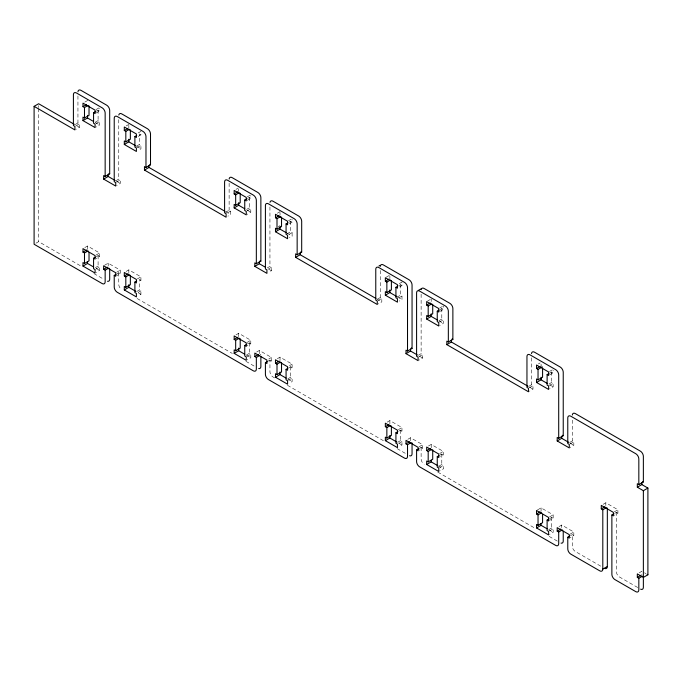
<?xml version="1.0" encoding="UTF-8"?>
<svg xmlns="http://www.w3.org/2000/svg" width="682" height="682" viewBox="0 0 682 682"><rect width="100%" height="100%" fill="white"/><g stroke="black" fill="none" stroke-linecap="round" stroke-linejoin="round"><path stroke-width="0.51" stroke-dasharray="3.41 2.56" d="M84.798 102.104L87.518 100.527L87.518 103.153M95.983 109.606L99.615 107.517M96.29 111.183L98.097 110.134L99.615 111.004L99.615 108.387M75.225 124.508L77.944 122.93L79.453 123.809L79.453 127.295L75.83 129.392M95.983 113.101L99.615 111.004M75.83 125.906L79.453 123.809M95.378 122.18L98.097 120.603L99.615 121.481L99.615 124.968L95.983 127.065M95.983 123.57L99.615 121.481M126.119 125.957L128.838 124.388M138.216 132.939L140.935 131.37M138.216 136.434L140.935 134.865L140.935 132.24M136.707 146.033L139.426 144.465L140.935 145.334L140.935 148.829L138.216 150.398M137.304 147.431L140.935 145.334M116.042 180.662L118.762 179.085L120.271 179.963L120.271 183.449L116.648 185.547M116.648 182.051L120.271 179.963M35.916 243.218L38.635 241.641L81.158 266.193M84.798 247.575L87.518 246.006L99.615 252.988L99.615 256.483L95.983 258.572M95.983 255.085L99.615 252.988M96.29 256.654L98.097 255.605L99.615 256.483M95.378 267.651L98.097 266.082L99.615 266.952L99.615 270.447L95.983 272.544M95.983 269.049L99.615 266.952M104.551 265.264L108.182 263.175L120.271 270.157L120.271 273.644L116.648 275.741M235.981 189.383L237.796 188.343M116.648 272.254L120.271 270.157M247.165 196.893L250.797 194.796M116.946 273.823L118.762 272.774L120.271 273.644M247.472 198.462L249.28 197.413L250.797 198.292L250.797 195.674M225.495 212.315L229.126 210.218L230.635 211.088L230.635 214.583L227.916 216.151M247.165 200.38L250.797 198.292M126.119 271.436L128.838 269.867L140.935 276.849L140.935 280.336L138.216 281.913M227.916 212.665L230.635 211.088M246.56 209.459L249.28 207.891L250.797 208.76L250.797 212.255L247.165 214.353M247.165 210.857L250.797 208.76M137.304 278.938L140.935 276.849M136.707 291.512L139.426 289.944L140.935 290.813L140.935 294.309L138.216 295.877M138.216 292.382L140.935 290.813M277.301 213.244L280.021 211.676M278.213 226.688L280.021 225.64M288.495 220.746L291.214 219.178M288.793 222.323L290.609 221.275L292.118 222.144L292.118 219.527M289.398 223.722L292.118 222.144M286.977 233.841L290.609 231.752L292.118 232.622L292.118 236.117L289.398 237.686M289.398 234.19L292.118 232.622M267.225 267.941L269.944 266.372L271.453 267.242L271.453 270.737L268.734 272.306M268.734 268.819L271.453 267.242M235.981 334.862L238.7 333.293L250.797 340.275L250.797 343.762L247.165 345.859M247.165 342.373L250.797 340.275M247.472 343.941L249.28 342.893L250.797 343.762M246.56 354.938L249.28 353.37L250.797 354.239L250.797 357.735L247.165 359.823M247.165 356.336L250.797 354.239M256.645 352.031L259.365 350.454L271.453 357.436L271.453 360.931L268.734 362.5M386.259 277.19L389.882 275.102M268.734 359.013L271.453 357.436M399.26 283.652L401.979 282.084L401.979 285.57L399.26 287.148M268.128 361.11L269.944 360.062L271.453 360.931M398.655 285.749L400.47 284.701L401.979 285.57M377.589 299.074L380.309 297.505L381.818 298.375L381.818 301.87L378.195 303.959M277.301 358.723L280.021 357.146L292.118 364.128L292.118 367.624L289.398 369.192M378.195 300.472L381.818 298.375M396.839 297.267L400.47 295.178L401.979 296.048L401.979 299.543L399.26 301.112M399.26 297.616L401.979 296.048M289.398 365.705L292.118 364.128M288.793 367.794L290.609 366.754L292.118 367.624M287.889 378.8L290.609 377.223L292.118 378.101L292.118 381.588L289.398 383.156M288.495 380.189L292.118 378.101M427.58 301.052L430.299 299.483M439.677 308.034L442.396 306.465M439.975 309.602L441.791 308.562L443.3 309.432L443.3 305.937M439.677 311.529L443.3 309.432M439.072 320.608L441.791 319.031L443.3 319.909L443.3 323.396L439.677 325.493M439.677 321.998L443.3 319.909M418.407 355.228L421.126 353.66L422.644 354.529L422.644 358.024L419.012 360.113M419.012 356.626L422.644 354.529M387.163 422.149L389.882 420.572L401.979 427.563L401.979 431.05L399.26 432.618M398.348 429.651L401.979 427.563M398.655 431.229L400.47 430.18L401.979 431.05M397.742 442.226L400.47 440.649L401.979 441.527L401.979 445.014L399.26 446.591M399.26 443.095L401.979 441.527M407.827 439.31L410.547 437.742L422.644 444.724L422.644 448.219L419.012 450.308M538.345 363.958L540.161 362.909M419.012 446.821L422.644 444.724M549.53 371.46L552.25 369.891M419.311 448.389L421.126 447.341L422.644 448.219M549.837 373.037L551.653 371.988L553.162 372.858L553.162 370.241M528.772 386.362L531.491 384.784L533 385.662L533 389.149L529.377 391.246M549.53 374.955L553.162 372.858M428.484 446.002L431.203 444.434L443.3 451.416L443.3 454.911L439.677 457M529.377 387.751L533 385.662M548.925 384.034L551.653 382.457L553.162 383.335L553.162 386.822L549.53 388.919M549.53 385.424L553.162 383.335M439.677 453.513L443.3 451.416M439.975 455.082L441.791 454.033L443.3 454.911M439.072 466.079L441.791 464.51L443.3 465.38L443.3 468.875L439.677 470.972M439.677 467.477L443.3 465.38M569.589 442.516L572.309 440.939L573.826 441.817L573.826 445.303L570.195 447.401M570.195 443.905L573.826 441.817M537.442 509.957L541.065 507.86L553.162 514.842L553.162 518.337L549.53 520.426M549.53 516.939L553.162 514.842M549.837 518.508L551.653 517.459L553.162 518.337M548.925 529.505L551.653 527.936L553.162 528.806L553.162 532.301L549.53 534.398M549.53 530.903L553.162 528.806M559.01 526.598L561.729 525.029L573.826 532.011L573.826 535.498L570.195 537.595M603.101 504.339L605.821 502.77L617.918 509.752L617.918 513.239L614.286 515.336M570.195 534.108L573.826 532.011M570.493 535.677L572.309 534.628L573.826 535.498M614.286 511.85L617.918 509.752M614.593 513.418L616.409 512.37L617.918 513.239M639.128 572.854L641.856 571.286L641.856 574.559M140.935 134.865L139.426 133.987L139.426 144.465M542.582 366.745L541.065 365.876L541.065 363.259M95.292 122.479L99.615 124.968M136.613 146.332L140.935 148.829M247.336 210.261L250.797 212.255M286.934 233.116L292.118 236.117M397.657 297.045L401.979 299.543M438.978 320.907L443.3 323.396M549.709 384.827L553.162 386.822M76.904 125.829L79.453 127.295M225.537 211.633L230.635 214.583M376.72 298.921L381.818 301.87M529.599 387.188L533 389.149M114.985 180.398L115.735 180.832M116.494 181.267L120.271 183.449M268.435 268.989L271.453 270.737M419.618 356.277L422.644 358.024M570.041 443.121L573.826 445.303M140.935 280.336L139.426 279.467L139.426 289.944M644.499 572.812L646.007 573.69M260.021 354.333L260.592 354.657M96.153 268.452L99.615 270.447M138.344 292.808L140.935 294.309M246.475 355.237L250.797 357.735M287.795 379.098L292.118 381.588M398.527 443.019L401.979 445.014M438.117 465.883L443.3 468.875M548.839 529.803L553.162 532.301M93.911 273.559L104.116 279.45M137.091 298.486L232.34 353.472M245.946 361.332L255.298 366.728M274.667 377.913L272.971 376.933A4.28 2.472 60 0 1 269.944 371.699L269.944 360.062M287.429 385.279L383.523 440.76M397.129 448.62L406.481 454.016M437.759 472.072L534.705 528.047M549.163 536.393L557.663 541.303M600.689 566.145L575.335 551.499A4.28 2.472 60 0 1 572.309 546.265L572.309 534.628M637.73 587.526L619.427 576.963A4.28 2.472 60 0 1 616.409 571.721L616.409 512.37M605.821 502.77L605.821 505.609M572.309 420.138L572.309 440.939M561.729 525.029L561.729 527.646M551.653 371.988L551.653 382.457M551.653 517.459L551.653 527.936M541.065 507.86L541.065 511.355M531.491 357.803L531.491 384.784M441.791 308.562L441.791 319.031M441.791 454.033L441.791 464.51M431.203 298.955L431.203 301.572M431.203 444.434L431.203 447.929M421.126 294.189L421.126 353.66M421.126 447.341L421.126 458.977A4.28 2.472 60 0 0 424.153 464.22M410.547 437.742L410.547 440.794M400.47 284.701L400.47 295.178M400.47 430.18L400.47 440.649M389.882 275.971L389.882 278.588M389.882 420.572L389.882 424.068M380.309 270.515L380.309 297.505M290.609 221.275L290.609 231.752M290.609 366.754L290.609 377.223M280.021 212.545L280.021 215.162M280.021 357.146L280.021 360.642M269.944 206.91L269.944 266.372M260.874 354.819L260.874 355.322M259.365 350.454L259.365 353.728M249.28 197.413L249.28 207.891M249.28 342.893L249.28 353.37M238.7 188.684L238.7 191.31M238.7 333.293L238.7 336.78M229.126 183.236L229.126 210.218M128.838 125.258L128.838 127.884M128.838 269.867L128.838 273.354M118.762 119.623L118.762 179.085M118.762 272.774L118.762 284.411A4.28 2.472 60 0 0 121.788 289.645M108.182 263.175L108.182 266.006M98.097 110.134L98.097 120.603M98.097 255.605L98.097 266.082M87.518 246.006L87.518 249.501M77.944 95.949L77.944 122.93M38.635 105.65L38.635 107.56M38.635 108.523L38.635 241.641"/><path stroke-width="1.02" d="M108.788 268.06L105.156 270.157L105.156 281.794A4.28 2.472 60 0 1 102.13 283.542L34.1 244.258L34.1 106.349L38.635 103.732L74.355 124.354M89.027 105.94L89.027 115.369L84.491 117.986L82.982 117.116L82.982 120.603L95.079 127.585L95.079 124.098L93.562 123.229L93.562 112.752L95.079 113.621L95.079 110.134L82.982 103.153L82.982 106.639L86.614 104.542M82.982 106.639L84.491 107.517L88.123 105.42M93.562 112.752L95.378 111.703M82.982 120.603L87.518 117.986L93.562 121.481M130.356 129.802L130.356 139.23L125.82 141.847L124.303 140.969L124.303 144.465L136.4 151.447L136.4 147.951L134.891 147.082L134.891 136.605L136.4 137.483L136.4 133.987L124.303 127.005L124.303 130.501L127.935 128.404M124.303 130.501L125.82 131.37L129.444 129.273M134.891 136.605L136.707 135.565M124.303 144.465L128.838 141.847L135.752 145.837M642.461 576.171L638.829 578.268L637.32 577.398L637.32 573.903L643.365 577.398L647.9 574.781L647.9 488.073L643.365 490.69L637.32 487.204L637.32 483.709L638.829 484.578L638.829 458.977A4.28 2.472 60 0 0 635.803 453.743L570.8 416.208A4.28 2.472 60 0 0 567.774 417.955L567.774 443.556L569.291 444.434L569.291 447.921L557.194 440.939L557.194 437.452L558.703 438.321L558.703 374.895A4.28 2.472 60 0 0 555.677 369.661L529.982 354.819A4.28 2.472 60 0 0 526.956 356.567L526.956 387.41L528.465 388.28L528.465 391.766L446.829 344.64L446.829 341.145L448.338 342.014L448.338 311.18A4.28 2.472 60 0 0 445.32 305.937L419.618 291.103A4.28 2.472 60 0 0 416.591 292.851L416.591 356.277L418.1 357.146L418.1 360.642L406.012 353.66L406.012 350.164L407.521 351.034L407.521 287.608A4.28 2.472 60 0 0 404.494 282.374L378.8 267.532A4.28 2.472 60 0 0 375.773 269.279L375.773 300.123L377.282 300.992L377.282 304.487L295.647 257.353L295.647 253.857L297.156 254.736L297.156 223.892A4.28 2.472 60 0 0 294.138 218.658L268.435 203.816A4.28 2.472 60 0 0 265.409 205.563L265.409 268.989L266.918 269.867L266.918 273.354L254.829 266.372L254.829 262.877L256.338 263.755L256.338 200.329A4.28 2.472 60 0 0 253.312 195.086L227.618 180.253A4.28 2.472 60 0 0 224.591 181.992L224.591 212.835L226.1 213.713L226.1 217.2L144.465 170.065L144.465 166.579L145.974 167.448L145.974 136.605A4.28 2.472 60 0 0 142.956 131.37L117.253 116.537A4.28 2.472 60 0 0 114.226 118.276L114.226 181.702L115.735 182.58L115.735 186.067L103.647 179.085L103.647 175.598L105.156 176.468L109.691 173.85L109.691 110.424A4.28 2.472 60 0 0 106.665 105.181L80.97 90.348A4.28 2.472 60 0 0 77.953 91.789M103.647 179.085L108.182 176.468L114.226 179.963M145.974 167.448L150.509 164.831L150.509 133.987A4.28 2.472 60 0 0 147.491 128.753L121.788 113.911A4.28 2.472 60 0 0 118.813 115.053M144.465 170.065L149 167.448L224.685 211.147M89.027 252.468L89.027 260.848L84.491 263.465L82.982 262.587L82.982 266.082L95.079 273.064L95.079 269.578L93.562 268.699L93.562 258.231L95.079 259.1L95.079 255.605L82.982 248.623L82.982 252.118L86.614 250.021M82.982 252.118L84.491 252.988L88.123 250.891M93.562 258.231L95.378 257.182M82.982 266.082L87.518 263.465L93.562 266.952M259.058 355.868L256.338 357.436L256.338 369.081A4.28 2.472 60 0 1 253.312 370.82L117.253 292.271A4.28 2.472 60 0 1 114.226 287.028L114.226 275.392L115.735 276.27L115.735 272.774L103.647 265.792L103.647 269.279L107.27 267.191M240.209 193.228L240.209 202.656L235.674 205.273L234.165 204.395L234.165 207.891L246.262 214.873L246.262 211.386L244.744 210.508L244.744 200.039L246.262 200.909L246.262 197.413L234.165 190.431L234.165 193.927L237.796 191.83M234.165 193.927L235.674 194.796L239.305 192.699M114.226 275.392L116.042 274.343M244.744 200.039L246.56 198.991M234.165 207.891L238.7 205.273L244.744 208.76M130.356 275.272L130.356 284.701L125.82 287.318L124.303 286.449L124.303 289.944L136.4 296.926L136.4 293.43L134.891 292.561L134.891 282.084L136.4 282.953L136.4 279.467L124.303 272.485L124.303 275.971L127.935 273.883M124.303 275.971L125.82 276.849L129.444 274.752M134.891 282.084L136.707 281.035M124.303 289.944L128.838 287.318L135.752 291.308M281.538 217.081L281.538 226.509L277.003 229.126L275.485 228.257L275.485 231.752L287.582 238.734L287.582 235.239L286.073 234.369L286.073 223.892L287.582 224.762L287.582 221.275L275.485 214.293L275.485 217.78L279.117 215.691M275.485 217.78L277.003 218.658L280.626 216.561M286.073 223.892L287.889 222.843M275.485 231.752L280.021 229.126L286.073 232.622M256.338 263.755L260.874 261.138L260.874 197.703A4.28 2.472 60 0 0 257.847 192.469L232.153 177.635A4.28 2.472 60 0 0 229.135 179.068M254.829 266.372L259.365 263.755L265.409 267.242M297.156 254.736L301.691 252.118L301.691 221.275A4.28 2.472 60 0 0 298.673 216.041L272.971 201.199A4.28 2.472 60 0 0 269.995 202.341M295.647 257.353L300.182 254.736L375.867 298.426M240.209 338.707L240.209 348.127L235.674 350.753L234.165 349.875L234.165 353.37L246.262 360.352L246.262 356.857L244.744 355.987L244.744 345.51L246.262 346.388L246.262 342.893L234.165 335.911L234.165 339.397L237.796 337.309M234.165 339.397L235.674 340.275L239.305 338.178M378.928 266.014L380.062 265.358M244.744 345.51L246.56 344.461M234.165 353.37L238.7 350.753L244.744 354.239M411.152 442.627L407.521 444.724L407.521 456.36A4.28 2.472 60 0 1 404.494 458.108L268.435 379.55A4.28 2.472 60 0 1 265.409 374.316L265.409 362.679L266.918 363.549L266.918 360.062L254.829 353.08L254.829 356.567L258.452 354.47M391.391 280.515L391.391 289.935L386.856 292.561L385.347 291.683L385.347 295.178L397.444 302.16L397.444 298.665L395.927 297.795L395.927 287.318L397.444 288.196L397.444 284.701L385.347 277.719L385.347 281.206L388.979 279.117M385.347 281.206L386.856 282.084L390.488 279.987M265.409 362.679L267.225 361.63M395.927 287.318L397.742 286.269M385.347 295.178L389.882 292.561L396.796 296.551M281.538 362.56L281.538 371.988L277.003 374.606L275.485 373.736L275.485 377.223L287.582 384.205L287.582 380.718L286.073 379.84L286.073 369.371L287.582 370.241L287.582 366.754L275.485 359.764L275.485 363.259L279.117 361.162M275.485 363.259L277.003 364.128L280.626 362.04M418.612 290.234L420.879 288.929M286.073 369.371L287.889 368.323M275.485 377.223L280.021 374.606L286.073 378.101M432.72 304.368L432.72 313.797L428.185 316.414L426.668 315.544L426.668 319.031L438.765 326.013L438.765 322.526L437.256 321.648L437.256 311.18L438.765 312.049L438.765 308.562L426.668 301.572L426.668 305.067L430.299 302.97M426.668 305.067L428.185 305.937L431.808 303.848M437.256 311.18L439.072 310.131M426.668 319.031L431.203 316.414L437.256 319.909M407.521 351.034L412.056 348.417L412.056 284.991A4.28 2.472 60 0 0 409.03 279.756L383.335 264.914A4.28 2.472 60 0 0 380.317 266.355M406.012 353.66L410.547 351.034L417.35 354.964M448.338 342.014L452.874 339.397L452.874 308.562A4.28 2.472 60 0 0 449.856 303.32L424.153 288.486A4.28 2.472 60 0 0 421.178 289.62M446.829 344.64L451.365 342.014L527.902 386.208M391.391 425.986L391.391 435.414L386.856 438.032L385.347 437.162L385.347 440.649L397.444 447.631L397.444 444.144L395.927 443.266L395.927 432.797L397.444 433.667L397.444 430.18L385.347 423.198L385.347 426.685L388.979 424.588M385.347 426.685L386.856 427.563L390.488 425.466M395.927 432.797L397.742 431.749M385.347 440.649L389.882 438.032L396.796 442.021M562.335 529.914L558.703 532.011L558.703 543.648A4.28 2.472 60 0 1 555.677 545.395L419.618 466.838A4.28 2.472 60 0 1 416.591 461.603L416.591 449.958L418.1 450.836L418.1 447.341L406.012 440.359L406.012 443.854L409.635 441.757M542.582 367.794L542.582 377.223L538.038 379.84L536.529 378.97L536.529 382.457L548.626 389.439L548.626 385.952L547.117 385.074L547.117 374.606L548.626 375.475L548.626 371.988L536.529 365.006L536.529 368.493L540.161 366.396M536.529 368.493L538.038 369.371L541.67 367.274M416.591 449.958L418.407 448.918M547.117 374.606L548.925 373.557M536.529 382.457L541.065 379.84L547.117 383.335M432.72 449.847L432.72 459.276L428.185 461.893L426.668 461.015L426.668 464.51L438.765 471.492L438.765 467.997L437.256 467.127L437.256 456.65L438.765 457.528L438.765 454.033L426.668 447.051L426.668 450.546L430.299 448.449M426.668 450.546L428.185 451.416L431.808 449.319M437.256 456.65L439.072 455.61M426.668 464.51L431.203 461.893L437.256 465.38M558.703 438.321L563.238 435.704L563.238 372.278A4.28 2.472 60 0 0 560.212 367.035L534.518 352.202A4.28 2.472 60 0 0 531.5 353.643M557.194 440.939L561.729 438.321L568.532 442.251M542.582 514.322L542.582 522.702L538.038 525.319L536.529 524.441L536.529 527.936L548.626 534.918L548.626 531.431L547.117 530.553L547.117 520.076L548.626 520.954L548.626 517.459L536.529 510.477L536.529 513.972L540.161 511.875M536.529 513.972L538.038 514.842L541.67 512.745M547.117 520.076L548.925 519.036M536.529 527.936L541.065 525.319L547.117 528.806M607.338 508.056L607.338 566.486L602.803 569.103A4.28 2.472 60 0 1 599.776 570.851L570.8 554.125A4.28 2.472 60 0 1 567.774 548.882L567.774 537.246L569.291 538.115L569.291 534.628L557.194 527.646L557.194 531.133L560.817 529.044M638.829 484.578L643.365 481.961L643.365 456.36A4.28 2.472 60 0 0 640.338 451.126L575.335 413.59A4.28 2.472 60 0 0 572.326 415.031M637.32 487.204L641.856 484.578L647.9 488.073M638.829 578.268L638.829 589.904A4.28 2.472 60 0 1 635.803 591.652L614.891 579.581A4.28 2.472 60 0 1 611.873 574.346L611.873 514.987L613.382 515.865L613.382 512.37L601.285 505.388L601.285 508.874L604.917 506.786M601.285 508.874L602.803 509.752L606.426 507.655M567.774 537.246L569.589 536.197M611.873 514.987L613.681 513.938M637.32 577.398L640.944 575.301M149.759 164.396L150.509 164.831M300.941 251.675L301.691 252.118M452.123 338.963L452.874 339.397M34.1 106.349L74.918 129.912L74.918 126.426L73.409 125.556L73.409 94.713A4.28 2.472 60 0 1 76.435 92.965L102.13 107.807A4.28 2.472 60 0 1 105.156 113.041L105.156 176.468M108.932 173.416L109.691 173.85M260.115 260.695L260.874 261.138M411.297 347.982L412.056 348.417M562.488 435.269L563.238 435.704M642.606 481.526L643.365 481.961M647.141 574.338L647.9 574.781M103.647 269.279L105.156 270.157M254.829 356.567L256.338 357.436M406.012 443.854L407.521 444.724M557.194 531.133L558.703 532.011M643.365 490.69L643.365 587.287A4.28 2.472 60 0 1 640.611 589.18M641.856 482.617L641.856 484.578M602.803 509.752L602.803 569.103M563.238 531.15L563.238 541.031A4.28 2.472 60 0 1 561.047 543.119M561.729 436.139L561.729 438.321M541.065 377.223L541.065 379.84M541.065 523.571L541.065 525.319M538.038 369.371L538.038 379.84M538.038 514.842L538.038 525.319M451.365 340.054L451.365 342.014M431.203 313.797L431.203 316.414M431.203 460.145L431.203 461.893M428.185 305.937L428.185 316.414M428.185 451.416L428.185 461.893M412.056 442.959L412.056 453.743A4.28 2.472 60 0 1 409.584 455.747M410.547 348.86L410.547 351.034M389.882 289.935L389.882 292.561M389.882 435.414L389.882 438.032M386.856 282.084L386.856 292.561M386.856 427.563L386.856 438.032M300.182 252.766L300.182 254.736M280.021 226.509L280.021 229.126M280.021 371.988L280.021 374.606M277.003 218.658L277.003 229.126M277.003 364.128L277.003 374.606M260.874 356.584L260.874 366.456A4.28 2.472 60 0 1 258.683 368.553M259.365 261.573L259.365 263.755M238.7 202.656L238.7 205.273M238.7 348.127L238.7 350.753M235.674 194.796L235.674 205.273M235.674 340.275L235.674 350.753M149 165.487L149 167.448M128.838 139.23L128.838 141.847M128.838 284.701L128.838 287.318M125.82 131.37L125.82 141.847M125.82 276.849L125.82 287.318M109.691 268.81L109.691 279.177A4.28 2.472 60 0 1 107.5 281.265M108.182 174.285L108.182 176.468M87.518 115.369L87.518 117.986M87.518 261.718L87.518 263.465M84.491 107.517L84.491 117.986M84.491 252.988L84.491 263.465M607.338 566.486A4.28 2.472 60 0 1 604.857 568.49"/></g></svg>
